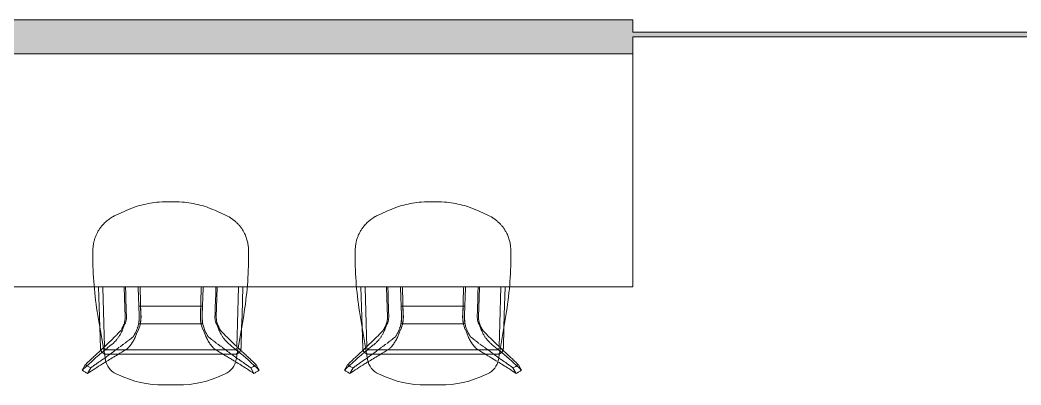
# Model space of a CAD drawing. Header units: inches. Extents: x 0 to 1865, y 0 to 1094.
# Drawn here: x 1399 to 1502.1, y 713.3 to 750.9 of the extents above; entities that cross this region are included whole.
import ezdxf

# ---------------------------------------------------------------- set-up
doc = ezdxf.new("R2010")
doc.units = ezdxf.units.IN
doc.header["$MEASUREMENT"] = 0
for name, color, linetype, lineweight in [('A-WALL-PATT', 111, 'Continuous', 13), ('I-FURN', 30, 'Continuous', 9), ('I-WALL', 2, 'Continuous', 13), ('Q-CASE', 31, 'Continuous', 9)]:
    doc.layers.add(name, color=color, linetype=linetype, lineweight=lineweight)

# ---------------------------------------------------------------- blocks, each defined once
blk = doc.blocks.new('HighTower_Nadia_Bob_BarStool - HighTower_Nadia_Bob_BarStool-7608263-Level 05 POWER _ SIGNAL')
at = {"layer": 'I-FURN'}
for p, q in [((-5.71, 8.28), (-4.74, 8.72)), ((4.74, 8.72), (5.71, 8.28)), ((-8.02, 4.22), (-8.01, 4.65)), ((8.01, 4.65), (8.02, 4.22)), ((-7.42, 0.93), (-7.33, -2.18)), ((-6.87, -2.86), (-6.98, 0.9)), ((-4.66, 0.93), (-4.63, 0.2)), ((-3.15, 0.77), (-3.16, 0.93)), ((-3.06, -2.01), (-3.15, 0.77)), ((3.15, 0.77), (3.06, -2.01)), ((3.16, 0.93), (3.15, 0.77)), ((4.63, 0.2), (4.66, 0.93)), ((6.99, 0.93), (6.87, -2.86)), ((7.34, -1.99), (7.42, 0.93)), ((-6.73, -6.58), (-7.51, -2.03)), ((-3.27, -1.08), (-3.24, -2.02)), ((-3.1, -1.08), (-3.27, -1.08)), ((-3.25, -2.04), (-3.25, -2.14)), ((-3.24, -2.04), (-3.24, -2.14)), ((-3.06, -2.01), (-3.1, -1.08)), ((3.09, -1.08), (-3.09, -1.08)), ((3.09, -1.08), (-3.09, -1.08)), ((3.1, -1.08), (3.06, -2.01)), ((3.27, -1.08), (3.1, -1.08)), ((3.24, -2.02), (3.27, -1.08)), ((3.24, -2.14), (3.24, -2.04)), ((3.25, -2.14), (3.25, -2.04)), ((7.51, -2.03), (6.73, -6.58)), ((7.3, -3.25), (7.34, -2.03)), ((-7.33, -2.21), (-7.3, -3.25)), ((-6.8, -5.24), (-6.87, -2.89)), ((-4.85, -3.02), (-4.94, -3.22)), ((-4.71, -2.91), (-4.88, -3.32)), ((-3.14, -2.9), (-3.3, -2.9)), ((-3.14, -2.9), (3.14, -2.9)), ((3.14, -2.9), (-3.14, -2.9)), ((3.14, -2.9), (3.22, -2.9)), ((3.3, -2.9), (3.14, -2.9)), ((3.22, -2.9), (3.3, -2.9)), ((4.88, -3.32), (4.71, -2.91)), ((4.94, -3.22), (4.85, -3.02)), ((6.87, -2.89), (6.8, -5.24)), ((-7.3, -3.25), (-7.24, -5.42)), ((-3.52, -3.59), (-3.63, -3.81)), ((-3.51, -3.92), (-3.33, -3.48)), ((3.33, -3.48), (3.51, -3.92)), ((3.63, -3.81), (3.52, -3.59)), ((7.24, -5.42), (7.3, -3.25)), ((-7.18, -5.66), (-7.17, -5.68)), ((-7.17, -5.68), (-7.16, -5.7)), ((-6.87, -5.97), (-6.84, -5.98)), ((-6.84, -5.98), (-6.82, -5.99)), ((-6.82, -5.99), (-6.8, -5.99)), ((-6.8, -5.35), (-6.8, -5.27)), ((-6.79, -5.46), (-6.79, -5.45)), ((-6.79, -5.47), (-6.79, -5.46)), ((-6.71, -5.56), (-6.72, -5.55)), ((-6.7, -5.56), (-6.71, -5.56)), ((-6.67, -5.58), (-6.68, -5.57)), ((-6.66, -5.58), (-6.67, -5.58)), ((-6.65, -5.58), (-6.66, -5.58)), ((-6.65, -5.58), (-6.65, -5.58)), ((-6.64, -5.58), (-6.65, -5.58)), ((-4.89, -5.58), (-6.61, -5.58)), ((-6.61, -6.02), (-5.47, -6.02)), ((-5.43, -6.02), (-5.38, -6.02)), ((-5.34, -6.02), (5.34, -6.02)), ((-4.64, -5.58), (-4.86, -5.58)), ((4.64, -5.58), (-4.64, -5.58)), ((4.86, -5.58), (4.64, -5.58)), ((6.11, -5.58), (4.89, -5.58)), ((5.38, -6.02), (5.43, -6.02)), ((5.47, -6.02), (6.09, -6.02)), ((6.61, -5.58), (6.12, -5.58)), ((6.12, -6.02), (6.61, -6.02)), ((6.61, -5.58), (6.61, -5.58)), ((6.62, -5.58), (6.61, -5.58)), ((6.61, -6.02), (6.64, -6.02)), ((6.64, -6.02), (6.66, -6.02)), ((6.67, -5.57), (6.67, -5.58)), ((6.74, -5.54), (6.73, -5.54)), ((6.78, -5.48), (6.77, -5.49)), ((6.78, -5.47), (6.78, -5.48)), ((6.78, -5.48), (6.78, -5.48)), ((6.79, -5.44), (6.79, -5.45)), ((6.79, -5.45), (6.79, -5.45)), ((6.8, -5.27), (6.8, -5.35)), ((6.8, -5.42), (6.8, -5.43)), ((7.02, -5.87), (7.04, -5.85)), ((7.04, -5.85), (7.06, -5.83)), ((-8.79, -7.12), (-9.12, -7.68)), ((9.12, -7.68), (8.79, -7.12)), ((-8.55, -8.01), (-8.23, -7.44)), ((-5.36, -8.17), (-5.61, -8.06)), ((5.61, -8.06), (5.36, -8.17)), ((8.23, -7.44), (8.55, -8.01)), ((0.72, -9.2), (-0.72, -9.2))]:
    blk.add_line(p, q, dxfattribs=at)
at = {"layer": 'I-FURN', "flags": 128}
for points in [[(-4.79, 0.93), (-4.75, -0.23), (-4.69, -2.19)], [(-4.63, 0.2), (-4.61, -0.49), (-4.59, -1.17)], [(-3.34, 0.9), (-3.34, 0.8), (-3.25, -2.02)], [(3.25, -2.02), (3.34, 0.8), (3.34, 0.9)], [(4.59, -1.17), (4.61, -0.49), (4.63, 0.2)], [(4.69, -2.19), (4.75, -0.23), (4.79, 0.93)], [(-4.59, -1.17), (-4.57, -1.62), (-4.56, -2.03)], [(-3.1, -1.08), (-3.18, -1.08), (-3.27, -1.08)], [(3.27, -1.08), (3.18, -1.08), (3.1, -1.08)], [(4.56, -2.03), (4.57, -1.62), (4.59, -1.17)], [(-3.3, -2.9), (-3.22, -2.9), (-3.14, -2.9)], [(-7.24, -5.42), (-7.23, -5.44), (-7.23, -5.47), (-7.23, -5.49), (-7.22, -5.52), (-7.22, -5.54), (-7.21, -5.56), (-7.21, -5.59), (-7.2, -5.61)], [(-7.2, -5.61), (-7.19, -5.63), (-7.18, -5.66)], [(-7.16, -5.7), (-7.14, -5.72), (-7.13, -5.75)], [(-7.13, -5.75), (-7.12, -5.77), (-7.1, -5.79), (-7.08, -5.8), (-7.07, -5.82), (-7.05, -5.84), (-7.03, -5.86), (-7.01, -5.88), (-6.99, -5.89), (-6.97, -5.91), (-6.95, -5.92), (-6.93, -5.93), (-6.91, -5.95), (-6.89, -5.96), (-6.87, -5.97)], [(-6.8, -5.41), (-6.8, -5.41), (-6.8, -5.4)], [(-6.79, -5.44), (-6.8, -5.43), (-6.8, -5.42), (-6.8, -5.41)], [(-6.8, -5.99), (-6.77, -6), (-6.75, -6.01), (-6.72, -6.01), (-6.7, -6.02), (-6.67, -6.02), (-6.65, -6.02), (-6.62, -6.02), (-6.61, -6.02)], [(-6.79, -5.45), (-6.79, -5.44), (-6.79, -5.44)], [(-6.78, -5.48), (-6.78, -5.47), (-6.79, -5.47)], [(-6.77, -5.5), (-6.77, -5.49), (-6.78, -5.49), (-6.78, -5.48)], [(-6.75, -5.52), (-6.75, -5.52), (-6.76, -5.51), (-6.76, -5.51), (-6.77, -5.5)], [(-6.74, -5.53), (-6.74, -5.53), (-6.75, -5.52)], [(-6.73, -5.54), (-6.73, -5.54), (-6.74, -5.53)], [(-6.72, -5.55), (-6.72, -5.55), (-6.73, -5.54)], [(-6.68, -5.57), (-6.68, -5.57), (-6.69, -5.57), (-6.7, -5.56), (-6.7, -5.56)], [(-6.61, -5.58), (-6.62, -5.58), (-6.63, -5.58), (-6.63, -5.58), (-6.64, -5.58)], [(-4.61, -5.56), (-4.59, -5.55), (-4.58, -5.55)], [(4.58, -5.55), (4.59, -5.55), (4.61, -5.56)], [(6.65, -5.58), (6.64, -5.58), (6.64, -5.58), (6.63, -5.58), (6.62, -5.58)], [(6.67, -5.58), (6.66, -5.58), (6.65, -5.58)], [(6.66, -6.02), (6.69, -6.02), (6.71, -6.01), (6.73, -6.01), (6.76, -6)], [(6.69, -5.57), (6.69, -5.57), (6.68, -5.57), (6.67, -5.57)], [(6.71, -5.56), (6.7, -5.56), (6.69, -5.57)], [(6.72, -5.55), (6.71, -5.55), (6.71, -5.56)], [(6.73, -5.54), (6.73, -5.55), (6.72, -5.55)], [(6.75, -5.52), (6.75, -5.53), (6.74, -5.53), (6.74, -5.54)], [(6.77, -5.49), (6.77, -5.5), (6.77, -5.5), (6.76, -5.51), (6.76, -5.51), (6.75, -5.52)], [(6.76, -6), (6.78, -6), (6.81, -5.99), (6.83, -5.98)], [(6.79, -5.45), (6.79, -5.46), (6.78, -5.47)], [(6.8, -5.43), (6.79, -5.43), (6.79, -5.44)], [(6.8, -5.4), (6.8, -5.41), (6.8, -5.42)], [(6.83, -5.98), (6.85, -5.97), (6.88, -5.96), (6.9, -5.95), (6.92, -5.94), (6.94, -5.93), (6.96, -5.91), (6.98, -5.9), (7, -5.88), (7.02, -5.87)], [(7.06, -5.83), (7.08, -5.81), (7.09, -5.8), (7.11, -5.78)], [(7.11, -5.78), (7.12, -5.76), (7.14, -5.74), (7.15, -5.71), (7.16, -5.69)], [(7.16, -5.69), (7.17, -5.67), (7.18, -5.65)], [(7.18, -5.65), (7.19, -5.62), (7.2, -5.6)], [(7.2, -5.6), (7.21, -5.58), (7.22, -5.55), (7.22, -5.53), (7.23, -5.5), (7.23, -5.48), (7.23, -5.45), (7.23, -5.43), (7.24, -5.42)]]:
    blk.add_lwpolyline(points, dxfattribs=at)
at = {"layer": 'I-FURN'}
for centre, radius, start, end in [((0, -10.15), 19.84, 86.5869, 93.4137), ((-4.76, -6.24), 2, 189.6506, 245), ((4.76, -6.24), 2, 295, 350.3494), ((-0.72, 1.8), 11, 245, 270), ((0.72, 1.8), 11, 270, 295)]:
    blk.add_arc(centre, radius, start, end, dxfattribs=at)
for centre, major_axis, start_param, end_param in [((-6.55, -2.14), (3.5, 0), 5.887338, 6.314349), ((6.55, -2.14), (3.5, 0), 3.110429, 3.53744), ((-6.55, -2.14), (2, 0), 5.887338, 6.160784), ((-6.55, -2.14), (2, 0), 6.160784, 6.318092), ((6.55, -2.14), (2, 0), 3.106686, 3.263994), ((6.55, -2.14), (2, 0), 3.263994, 3.53744)]:
    blk.add_ellipse(centre, major_axis=major_axis, ratio=0.998955, start_param=start_param, end_param=end_param, dxfattribs=at)
for points in [[(-4.74, 8.72), (-4.18, 8.98), (-3.02, 9.4), (-1.81, 9.61), (-1.18, 9.66)], [(1.18, 9.66), (1.81, 9.61), (3.02, 9.4), (4.18, 8.98), (4.74, 8.72)], [(-7.51, -2.03), (-7.68, -0.99), (-7.94, 1.08), (-8.02, 3.17), (-8.02, 4.22)], [(8.02, 4.22), (8.02, 3.17), (7.94, 1.08), (7.68, -0.99), (7.51, -2.03)], [(3.06, -2.03), (3.06, -2.17), (3.06, -2.32), (3.08, -2.46)], [(-4.69, -2.19), (-4.69, -2.34), (-4.71, -2.62), (-4.79, -2.89), (-4.85, -3.02)], [(-3.32, -2.97), (-3.33, -3.02), (-3.35, -3.07), (-3.36, -3.12)], [(-3.3, -2.88), (-3.31, -2.9), (-3.31, -2.92), (-3.32, -2.94)], [(-3.25, -2.52), (-3.26, -2.65), (-3.28, -2.77), (-3.3, -2.9)], [(-3.25, -2.14), (-3.24, -2.26), (-3.25, -2.37), (-3.25, -2.48)], [(-3.24, -2.14), (-3.24, -2.25), (-3.24, -2.37), (-3.25, -2.48)], [(-3.14, -2.9), (-3.12, -2.77), (-3.1, -2.64), (-3.08, -2.51)], [(3.08, -2.46), (3.08, -2.48), (3.08, -2.5), (3.08, -2.51)], [(3.08, -2.51), (3.1, -2.64), (3.12, -2.77), (3.14, -2.9)], [(3.25, -2.48), (3.24, -2.37), (3.24, -2.25), (3.24, -2.14)], [(3.25, -2.48), (3.25, -2.37), (3.24, -2.26), (3.25, -2.14)], [(3.3, -2.9), (3.28, -2.77), (3.26, -2.65), (3.25, -2.52)], [(3.36, -3.12), (3.35, -3.07), (3.33, -3.02), (3.32, -2.97)], [(4.85, -3.02), (4.79, -2.89), (4.71, -2.62), (4.69, -2.34), (4.69, -2.19)], [(-5.17, -3.63), (-5.3, -3.77), (-5.43, -3.91), (-5.56, -4.04)], [(-5.21, -4.03), (-5.16, -3.93), (-5.1, -3.83), (-5.05, -3.72)], [(-4.94, -3.22), (-4.98, -3.29), (-5.04, -3.42), (-5.12, -3.57), (-5.16, -3.62), (-5.17, -3.63)], [(-3.63, -3.81), (-3.66, -3.88), (-3.69, -3.94), (-3.73, -4)], [(-3.67, -4.3), (-3.64, -4.24), (-3.59, -4.11), (-3.54, -3.99), (-3.51, -3.92)], [(-3.43, -3.36), (-3.46, -3.44), (-3.49, -3.51), (-3.52, -3.59)], [(-3.36, -3.13), (-3.38, -3.21), (-3.41, -3.28), (-3.44, -3.36)], [(3.43, -3.36), (3.41, -3.28), (3.38, -3.21), (3.36, -3.13)], [(3.52, -3.59), (3.49, -3.51), (3.46, -3.44), (3.43, -3.36)], [(3.51, -3.92), (3.54, -3.99), (3.59, -4.11), (3.64, -4.24), (3.67, -4.3)], [(3.73, -4), (3.71, -3.97), (3.68, -3.91), (3.65, -3.84), (3.63, -3.81)], [(4.88, -3.32), (4.91, -3.39), (4.97, -3.52), (5.03, -3.66), (5.05, -3.72)], [(5.08, -3.49), (5.07, -3.47), (5.04, -3.41), (4.99, -3.32), (4.96, -3.25), (4.94, -3.22)], [(5.05, -3.72), (5.11, -3.84), (5.16, -3.94), (5.22, -4.04)], [(5.56, -4.04), (5.43, -3.91), (5.3, -3.77), (5.17, -3.63)], [(-6.39, -4.84), (-6.57, -5.02), (-6.75, -5.2), (-6.94, -5.37)], [(-5.94, -4.91), (-5.92, -4.9), (-5.87, -4.85), (-5.79, -4.77), (-5.74, -4.72)], [(-5.74, -4.72), (-5.7, -4.66), (-5.64, -4.61), (-5.58, -4.54)], [(-5.58, -4.54), (-5.52, -4.47), (-5.46, -4.4), (-5.4, -4.32)], [(-4.92, -5.04), (-5.02, -5.11), (-5.12, -5.19), (-5.22, -5.26)], [(-4.86, -5), (-4.87, -5), (-4.87, -5.01), (-4.88, -5.01)], [(-4.33, -4.6), (-4.47, -4.71), (-4.62, -4.82), (-4.76, -4.93)], [(-3.86, -4.22), (-4.01, -4.35), (-4.16, -4.47), (-4.32, -4.59)], [(-3.84, -4.2), (-3.85, -4.21), (-3.86, -4.22), (-3.86, -4.22)], [(-3.81, -4.15), (-3.82, -4.17), (-3.83, -4.19), (-3.84, -4.2)], [(3.67, -4.3), (3.74, -4.44), (3.8, -4.57), (3.87, -4.69)], [(3.84, -4.2), (3.83, -4.18), (3.82, -4.17), (3.81, -4.15)], [(3.86, -4.22), (3.86, -4.22), (3.85, -4.21), (3.84, -4.2)], [(4.32, -4.59), (4.16, -4.47), (4.01, -4.35), (3.86, -4.22)], [(4.76, -4.93), (4.62, -4.82), (4.47, -4.71), (4.33, -4.6)], [(5.22, -5.26), (5.09, -5.17), (4.96, -5.07), (4.83, -4.98)], [(5.4, -4.32), (5.46, -4.4), (5.52, -4.47), (5.58, -4.54)], [(5.58, -4.54), (5.64, -4.61), (5.75, -4.72), (5.87, -4.85), (5.92, -4.9), (5.94, -4.91)], [(6.39, -4.84), (6.3, -4.76), (6.21, -4.67), (6.12, -4.59)], [(6.74, -5.18), (6.62, -5.07), (6.5, -4.96), (6.39, -4.84)], [(6.2, -5.99), (6.18, -5.98), (6.17, -5.97), (6.15, -5.96)], [(6.66, -6.32), (6.5, -6.21), (6.35, -6.1), (6.2, -5.99)], [(6.94, -5.37), (6.87, -5.31), (6.8, -5.25), (6.74, -5.18)], [(-8.17, -6.52), (-8.27, -6.62), (-8.49, -6.81), (-8.69, -7.02), (-8.79, -7.12)], [(-8.75, -7.14), (-8.76, -7.13), (-8.78, -7.13), (-8.79, -7.12)], [(-8.65, -7.2), (-8.67, -7.19), (-8.69, -7.18), (-8.71, -7.16)], [(-7.92, -7.21), (-8.02, -7.29), (-8.13, -7.36), (-8.23, -7.44)], [(-7.61, -6.99), (-7.71, -7.06), (-7.82, -7.13), (-7.92, -7.21)], [(-6.66, -6.33), (-6.7, -6.35), (-6.73, -6.37), (-6.76, -6.4)], [(-6.64, -6.79), (-6.63, -6.78), (-6.61, -6.77), (-6.6, -6.76)], [(6.76, -6.4), (6.73, -6.37), (6.7, -6.35), (6.66, -6.33)], [(8.79, -7.12), (8.69, -7.02), (8.49, -6.81), (8.27, -6.62), (8.17, -6.52)], [(8.71, -7.16), (8.69, -7.18), (8.67, -7.19), (8.65, -7.2)], [(8.79, -7.12), (8.78, -7.13), (8.76, -7.13), (8.75, -7.14)], [(-9.12, -7.68), (-9.02, -7.74), (-8.84, -7.85), (-8.65, -7.96), (-8.55, -8.01)], [(8.51, -7.28), (8.42, -7.34), (8.33, -7.39), (8.23, -7.44)], [(8.63, -7.22), (8.59, -7.24), (8.55, -7.26), (8.51, -7.28)], [(8.55, -8.01), (8.65, -7.96), (8.84, -7.85), (9.02, -7.74), (9.12, -7.68)]]:
    blk.add_open_spline(points, degree=3, dxfattribs=at)
for points, knots in [([(-8.01, 4.65), (-8.01, 4.88), (-7.98, 5.22), (-7.89, 5.66), (-7.78, 5.99), (-7.66, 6.31), (-7.5, 6.61), (-7.32, 6.9), (-7.14, 7.14), (-6.97, 7.34), (-6.76, 7.56), (-6.48, 7.81), (-6.11, 8.07), (-5.84, 8.21), (-5.71, 8.28)], [-1, -1, -1, -1, -0.85, -0.775, -0.7, -0.625, -0.55, -0.475, -0.4, -0.35, -0.3, -0.2, -0.1, 0, 0, 0, 0]), ([(5.71, 8.28), (5.91, 8.18), (6.21, 8.01), (6.56, 7.74), (6.82, 7.51), (7.05, 7.26), (7.26, 7), (7.45, 6.71), (7.59, 6.44), (7.7, 6.2), (7.81, 5.92), (7.92, 5.55), (7.99, 5.11), (8.01, 4.81), (8.01, 4.65)], [-1, -1, -1, -1, -0.85, -0.775, -0.7, -0.625, -0.55, -0.475, -0.4, -0.35, -0.3, -0.2, -0.1, 0, 0, 0, 0]), ([(-3.08, -2.51), (-3.08, -2.5), (-3.06, -2.33), (-3.06, -2.17), (-3.06, -2.03)], [0.4396928, 0.4396928, 0.4396928, 0.4396928, 0.5, 0.9901493, 0.9901493, 0.9901493, 0.9901493]), ([(-3.25, -2.5), (-3.26, -2.55), (-3.27, -2.67), (-3.29, -2.8), (-3.3, -2.88)], [-0.760617, -0.760617, -0.760617, -0.760617, -0.6666667, -0.5, -0.5, -0.5, -0.5]), ([(3.32, -2.94), (3.3, -2.84), (3.27, -2.69), (3.26, -2.55), (3.26, -2.5)], [-0.540635, -0.540635, -0.540635, -0.540635, -0.3333333, -0.239383, -0.239383, -0.239383, -0.239383]), ([(-5.58, -4.06), (-5.71, -4.19), (-5.98, -4.45), (-6.25, -4.71), (-6.39, -4.84)], [-0.6521633, -0.6521633, -0.6521633, -0.6521633, -0.3333333, 0, 0, 0, 0]), ([(-5.38, -4.28), (-5.35, -4.25), (-5.3, -4.17), (-5.25, -4.09), (-5.22, -4.04)], [-0.6191538, -0.6191538, -0.6191538, -0.6191538, -0.5, -0.3333333, -0.3333333, -0.3333333, -0.3333333]), ([(-5.05, -3.72), (-5.03, -3.66), (-4.97, -3.52), (-4.91, -3.39), (-4.88, -3.32)], [-1, -1, -1, -1, -0.5, -0.0000047, -0.0000047, -0.0000047, -0.0000047]), ([(-3.73, -4.01), (-3.74, -4.04), (-3.77, -4.08), (-3.79, -4.12), (-3.8, -4.14)], [0.3428104, 0.3428104, 0.3428104, 0.3428104, 0.5, 0.6332801, 0.6332801, 0.6332801, 0.6332801]), ([(3.8, -4.14), (3.79, -4.12), (3.77, -4.08), (3.74, -4.04), (3.73, -4.01)], [0.3666421, 0.3666421, 0.3666421, 0.3666421, 0.5, 0.6571611, 0.6571611, 0.6571611, 0.6571611]), ([(5.17, -3.63), (5.16, -3.62), (5.13, -3.59), (5.09, -3.52), (5.08, -3.49)], [-1, -1, -1, -1, -0.6666667, -0.5, -0.5, -0.5, -0.5]), ([(5.22, -4.04), (5.25, -4.09), (5.3, -4.17), (5.35, -4.25), (5.38, -4.28)], [-0.6666667, -0.6666667, -0.6666667, -0.6666667, -0.5, -0.3808462, -0.3808462, -0.3808462, -0.3808462]), ([(6.11, -4.58), (6.07, -4.54), (5.89, -4.37), (5.71, -4.19), (5.58, -4.06)], [-0.7810985, -0.7810985, -0.7810985, -0.7810985, -0.6666667, -0.3478367, -0.3478367, -0.3478367, -0.3478367]), ([(-6.88, -5.7), (-6.79, -5.62), (-6.58, -5.44), (-6.27, -5.18), (-6.05, -5), (-5.94, -4.92)], [-0.2884139, -0.2884139, -0.2884139, -0.2884139, -0.2, -0.1, -0.0019687, -0.0019687, -0.0019687, -0.0019687]), ([(-4.58, -5.55), (-4.55, -5.53), (-4.5, -5.49), (-4.39, -5.38), (-4.32, -5.3), (-4.25, -5.23), (-4.2, -5.16), (-4.15, -5.1), (-4.11, -5.05), (-4.09, -5.03)], [0, 0, 0, 0, 0.2, 0.3, 0.4, 0.45, 0.5, 0.55, 0.6, 0.6, 0.6, 0.6]), ([(-4.09, -5.01), (-4.07, -4.99), (-4.04, -4.95), (-3.97, -4.84), (-3.84, -4.64), (-3.74, -4.44), (-3.67, -4.3)], [0.6077225, 0.6077225, 0.6077225, 0.6077225, 0.65, 0.7, 0.8, 1, 1, 1, 1]), ([(3.87, -4.69), (3.91, -4.76), (3.97, -4.84), (4.04, -4.95), (4.08, -5), (4.09, -5.03)], [0.2, 0.2, 0.2, 0.2, 0.3, 0.35, 0.4, 0.4, 0.4, 0.4]), ([(4.09, -5.03), (4.11, -5.05), (4.15, -5.1), (4.2, -5.16), (4.25, -5.23), (4.3, -5.28), (4.35, -5.33), (4.41, -5.4), (4.5, -5.49), (4.55, -5.53), (4.58, -5.55)], [0.4, 0.4, 0.4, 0.4, 0.45, 0.5, 0.55, 0.6, 0.65, 0.7, 0.8, 1, 1, 1, 1]), ([(5.94, -4.92), (6.16, -5.1), (6.47, -5.36), (6.79, -5.62), (6.89, -5.7)], [-0.9980313, -0.9980313, -0.9980313, -0.9980313, -0.8, -0.7115861, -0.7115861, -0.7115861, -0.7115861]), ([(-9.12, -7.68), (-8.92, -7.49), (-8.32, -6.92), (-7.57, -6.28), (-7.03, -5.82), (-6.92, -5.73)], [-1, -1, -1, -1, -0.8, -0.4, -0.3, -0.3, -0.3, -0.3]), ([(-6.94, -5.37), (-6.99, -5.42), (-7.16, -5.58), (-7.45, -5.85), (-7.81, -6.18), (-8.05, -6.41), (-8.17, -6.52)], [-0.6870106, -0.6870106, -0.6870106, -0.6870106, -0.6, -0.4, -0.2, 0, 0, 0, 0]), ([(-5.29, -5.31), (-5.44, -5.43), (-5.74, -5.66), (-6.2, -5.99), (-6.5, -6.21), (-6.66, -6.32)], [0, 0, 0, 0, 0.2, 0.4, 0.5975981, 0.5975981, 0.5975981, 0.5975981]), ([(-6.58, -6.75), (-6.21, -6.52), (-5.56, -6.13), (-4.89, -5.73), (-4.61, -5.56)], [0.5152054, 0.5152054, 0.5152054, 0.5152054, 0.8, 1, 1, 1, 1]), ([(4.61, -5.56), (4.75, -5.65), (5.03, -5.81), (5.57, -6.14), (6.09, -6.45), (6.47, -6.68), (6.58, -6.75)], [0, 0, 0, 0, 0.1, 0.2, 0.4, 0.4847946, 0.4847946, 0.4847946, 0.4847946]), ([(6.11, -5.93), (5.99, -5.84), (5.71, -5.64), (5.44, -5.43), (5.29, -5.31)], [0.6371556, 0.6371556, 0.6371556, 0.6371556, 0.8, 1, 1, 1, 1]), ([(6.92, -5.73), (7.25, -6), (8, -6.64), (8.73, -7.3), (9.12, -7.68)], [-0.7, -0.7, -0.7, -0.7, -0.4, 0, 0, 0, 0]), ([(8.17, -6.52), (8.05, -6.41), (7.81, -6.18), (7.45, -5.85), (7.16, -5.58), (6.99, -5.42), (6.94, -5.37)], [-1, -1, -1, -1, -0.8, -0.6, -0.4, -0.3129894, -0.3129894, -0.3129894, -0.3129894]), ([(-8.55, -8.01), (-8.07, -7.68), (-7.44, -7.28), (-6.79, -6.88), (-6.67, -6.8)], [0, 0, 0, 0, 0.4, 0.4944502, 0.4944502, 0.4944502, 0.4944502]), ([(-6.76, -6.4), (-6.88, -6.48), (-7.16, -6.68), (-7.44, -6.87), (-7.6, -6.98)], [0.6434338, 0.6434338, 0.6434338, 0.6434338, 0.8, 1, 1, 1, 1]), ([(6.67, -6.8), (7.05, -7.04), (7.69, -7.44), (8.31, -7.84), (8.55, -8.01)], [0.5055498, 0.5055498, 0.5055498, 0.5055498, 0.8, 1, 1, 1, 1]), ([(7.6, -6.98), (7.44, -6.87), (7.16, -6.68), (6.88, -6.48), (6.76, -6.4)], [0, 0, 0, 0, 0.2, 0.3565711, 0.3565711, 0.3565711, 0.3565711]), ([(8.23, -7.44), (8.13, -7.36), (7.92, -7.21), (7.71, -7.06), (7.61, -6.99)], [0, 0, 0, 0, 0.5, 0.9801934, 0.9801934, 0.9801934, 0.9801934]), ([(-8.23, -7.44), (-8.33, -7.39), (-8.46, -7.32), (-8.59, -7.24), (-8.63, -7.22)], [-1, -1, -1, -1, -0.5, -0.2996808, -0.2996808, -0.2996808, -0.2996808])]:
    blk.add_open_spline(points, degree=3, knots=knots, dxfattribs=at)
blk = doc.blocks.new('HighTower_Nadia_Bob_BarStool - HighTower_Nadia_Bob_BarStool-V9-Level 05 POWER _ SIGNAL')
at = {"layer": 'I-FURN'}
for p, q in [((-5.71, 8.28), (-4.74, 8.72)), ((4.74, 8.72), (5.71, 8.28)), ((-8.02, 4.22), (-8.01, 4.65)), ((8.01, 4.65), (8.02, 4.22)), ((-7.42, 0.93), (-7.33, -2.18)), ((-6.87, -2.86), (-6.98, 0.9)), ((-4.66, 0.93), (-4.63, 0.2)), ((-4.63, 0.2), (-4.61, -0.49)), ((3.15, 0.77), (3.06, -2.01)), ((3.16, 0.93), (3.15, 0.77)), ((4.61, -0.49), (4.63, 0.2)), ((4.63, 0.2), (4.66, 0.93)), ((6.99, 0.93), (6.87, -2.86)), ((7.34, -1.99), (7.42, 0.93)), ((-4.61, -0.49), (-4.59, -1.17)), ((4.59, -1.17), (4.61, -0.49)), ((-6.73, -6.58), (-7.51, -2.03)), ((-3.18, -1.08), (-3.27, -1.08)), ((-3.27, -1.08), (-3.24, -2.02)), ((-3.1, -1.08), (-3.27, -1.08)), ((-3.25, -2.04), (-3.25, -2.14)), ((-3.24, -2.04), (-3.24, -2.14)), ((-3.1, -1.08), (-3.18, -1.08)), ((-3.06, -2.01), (-3.1, -1.08)), ((3.09, -1.08), (-3.09, -1.08)), ((3.09, -1.08), (-3.09, -1.08)), ((3.1, -1.08), (3.06, -2.01)), ((3.27, -1.08), (3.1, -1.08)), ((3.24, -2.02), (3.27, -1.08)), ((3.24, -2.14), (3.24, -2.04)), ((3.25, -2.14), (3.25, -2.04)), ((7.51, -2.03), (6.73, -6.58)), ((7.3, -3.25), (7.34, -2.03)), ((-7.33, -2.21), (-7.3, -3.25)), ((-6.8, -5.24), (-6.87, -2.89)), ((-4.85, -3.02), (-4.94, -3.22)), ((-4.71, -2.91), (-4.88, -3.32)), ((-3.3, -2.9), (-3.22, -2.9)), ((-3.14, -2.9), (-3.3, -2.9)), ((-3.22, -2.9), (-3.14, -2.9)), ((-3.14, -2.9), (3.14, -2.9)), ((3.14, -2.9), (-3.14, -2.9)), ((3.3, -2.9), (3.14, -2.9)), ((4.88, -3.32), (4.71, -2.91)), ((4.94, -3.22), (4.85, -3.02)), ((6.87, -2.89), (6.8, -5.24)), ((-7.3, -3.25), (-7.24, -5.42)), ((-3.52, -3.59), (-3.63, -3.81)), ((-3.51, -3.92), (-3.33, -3.48)), ((3.33, -3.48), (3.51, -3.92)), ((3.63, -3.81), (3.52, -3.59)), ((7.24, -5.42), (7.3, -3.25)), ((-7.18, -5.66), (-7.17, -5.68)), ((-7.17, -5.68), (-7.16, -5.7)), ((-6.87, -5.97), (-6.84, -5.98)), ((-6.84, -5.98), (-6.82, -5.99)), ((-6.8, -5.35), (-6.8, -5.27)), ((-6.79, -5.44), (-6.79, -5.44)), ((-6.79, -5.45), (-6.79, -5.44)), ((-6.79, -5.46), (-6.79, -5.45)), ((-6.79, -5.47), (-6.79, -5.46)), ((-6.71, -5.56), (-6.72, -5.55)), ((-6.65, -5.58), (-6.66, -5.58)), ((-4.89, -5.58), (-6.61, -5.58)), ((-6.61, -6.02), (-5.47, -6.02)), ((-5.43, -6.02), (-5.38, -6.02)), ((-5.34, -6.02), (5.34, -6.02)), ((-4.64, -5.58), (-4.86, -5.58)), ((-3.47, -5.58), (-4.64, -5.58)), ((4.64, -5.58), (-3.43, -5.58)), ((4.86, -5.58), (4.64, -5.58)), ((6.61, -5.58), (4.89, -5.58)), ((5.38, -6.02), (5.43, -6.02)), ((5.47, -6.02), (6.61, -6.02)), ((6.61, -5.58), (6.61, -5.58)), ((6.74, -5.54), (6.73, -5.54)), ((6.8, -5.43), (6.79, -5.43)), ((6.8, -5.27), (6.8, -5.35)), ((7.02, -5.87), (7.04, -5.85)), ((7.04, -5.85), (7.06, -5.83)), ((-8.79, -7.12), (-9.12, -7.68)), ((9.12, -7.68), (8.79, -7.12)), ((-8.55, -8.01), (-8.23, -7.44)), ((-5.36, -8.17), (-5.61, -8.06)), ((5.61, -8.06), (5.36, -8.17)), ((8.23, -7.44), (8.55, -8.01)), ((0.72, -9.2), (-0.72, -9.2))]:
    blk.add_line(p, q, dxfattribs=at)
at = {"layer": 'I-FURN', "flags": 128}
for points in [[(-4.79, 0.93), (-4.75, -0.23), (-4.69, -2.19)], [(-3.34, 0.9), (-3.34, 0.8), (-3.25, -2.02)], [(-3.06, -2.01), (-3.15, 0.77), (-3.16, 0.93)], [(3.25, -2.02), (3.34, 0.8), (3.34, 0.9)], [(4.69, -2.19), (4.75, -0.23), (4.79, 0.93)], [(-4.59, -1.17), (-4.57, -1.62), (-4.56, -2.03)], [(3.27, -1.08), (3.18, -1.08), (3.1, -1.08)], [(4.56, -2.03), (4.57, -1.62), (4.59, -1.17)], [(3.14, -2.9), (3.22, -2.9), (3.3, -2.9)], [(-7.24, -5.42), (-7.23, -5.44), (-7.23, -5.47), (-7.23, -5.49), (-7.22, -5.52), (-7.22, -5.54), (-7.21, -5.56), (-7.21, -5.59), (-7.2, -5.61)], [(-7.2, -5.61), (-7.19, -5.63), (-7.18, -5.66)], [(-7.16, -5.7), (-7.14, -5.72), (-7.13, -5.75)], [(-7.13, -5.75), (-7.12, -5.77), (-7.1, -5.79), (-7.08, -5.8), (-7.07, -5.82), (-7.05, -5.84), (-7.03, -5.86), (-7.01, -5.88), (-6.99, -5.89), (-6.97, -5.91), (-6.95, -5.92), (-6.93, -5.93), (-6.91, -5.95), (-6.89, -5.96), (-6.87, -5.97)], [(-6.82, -5.99), (-6.8, -5.99), (-6.77, -6)], [(-6.8, -5.41), (-6.8, -5.41), (-6.8, -5.4)], [(-6.79, -5.44), (-6.8, -5.43), (-6.8, -5.42), (-6.8, -5.41)], [(-6.75, -5.52), (-6.76, -5.51), (-6.76, -5.51), (-6.77, -5.5), (-6.77, -5.49), (-6.78, -5.49), (-6.78, -5.48), (-6.78, -5.47), (-6.79, -5.47)], [(-6.77, -6), (-6.75, -6.01), (-6.72, -6.01)], [(-6.74, -5.53), (-6.75, -5.52), (-6.75, -5.52)], [(-6.72, -5.55), (-6.72, -5.55), (-6.73, -5.54), (-6.73, -5.54), (-6.74, -5.53), (-6.74, -5.53)], [(-6.72, -6.01), (-6.7, -6.02), (-6.67, -6.02), (-6.65, -6.02)], [(-6.66, -5.58), (-6.67, -5.58), (-6.68, -5.57), (-6.68, -5.57), (-6.69, -5.57), (-6.7, -5.56), (-6.7, -5.56), (-6.71, -5.56)], [(-6.64, -5.58), (-6.65, -5.58), (-6.65, -5.58)], [(-6.65, -6.02), (-6.62, -6.02), (-6.61, -6.02)], [(-6.63, -5.58), (-6.63, -5.58), (-6.64, -5.58)], [(-6.61, -5.58), (-6.62, -5.58), (-6.63, -5.58)], [(-4.61, -5.56), (-4.59, -5.55), (-4.58, -5.55)], [(4.58, -5.55), (4.59, -5.55), (4.61, -5.56)], [(6.69, -5.57), (6.68, -5.57), (6.67, -5.57), (6.67, -5.58), (6.66, -5.58), (6.65, -5.58), (6.64, -5.58), (6.64, -5.58), (6.63, -5.58), (6.62, -5.58), (6.61, -5.58)], [(6.61, -6.02), (6.64, -6.02), (6.66, -6.02)], [(6.66, -6.02), (6.69, -6.02), (6.71, -6.01), (6.73, -6.01), (6.76, -6), (6.78, -6), (6.81, -5.99), (6.83, -5.98)], [(6.71, -5.56), (6.7, -5.56), (6.69, -5.57), (6.69, -5.57)], [(6.72, -5.55), (6.71, -5.55), (6.71, -5.56)], [(6.73, -5.54), (6.73, -5.55), (6.72, -5.55)], [(6.75, -5.52), (6.75, -5.53), (6.74, -5.53), (6.74, -5.54)], [(6.76, -5.51), (6.76, -5.51), (6.75, -5.52)], [(6.77, -5.5), (6.77, -5.5), (6.76, -5.51)], [(6.78, -5.47), (6.78, -5.48), (6.78, -5.48), (6.77, -5.49), (6.77, -5.5)], [(6.79, -5.45), (6.79, -5.46), (6.78, -5.47)], [(6.79, -5.43), (6.79, -5.44), (6.79, -5.45), (6.79, -5.45)], [(6.8, -5.4), (6.8, -5.41), (6.8, -5.42), (6.8, -5.43)], [(6.83, -5.98), (6.85, -5.97), (6.88, -5.96), (6.9, -5.95), (6.92, -5.94), (6.94, -5.93), (6.96, -5.91), (6.98, -5.9), (7, -5.88), (7.02, -5.87)], [(7.06, -5.83), (7.08, -5.81), (7.09, -5.8), (7.11, -5.78)], [(7.11, -5.78), (7.12, -5.76), (7.14, -5.74), (7.15, -5.71), (7.16, -5.69)], [(7.16, -5.69), (7.17, -5.67), (7.18, -5.65)], [(7.18, -5.65), (7.19, -5.62), (7.2, -5.6)], [(7.2, -5.6), (7.21, -5.58), (7.22, -5.55), (7.22, -5.53), (7.23, -5.5), (7.23, -5.48), (7.23, -5.45), (7.23, -5.43), (7.24, -5.42)]]:
    blk.add_lwpolyline(points, dxfattribs=at)
at = {"layer": 'I-FURN'}
for centre, radius, start, end in [((0, -10.15), 19.84, 86.5869, 93.4137), ((-4.76, -6.24), 2, 189.6506, 245), ((4.76, -6.24), 2, 295, 350.3494), ((-0.72, 1.8), 11, 245, 270), ((0.72, 1.8), 11, 270, 295)]:
    blk.add_arc(centre, radius, start, end, dxfattribs=at)
for centre, major_axis, start_param, end_param in [((-6.55, -2.14), (3.5, 0), 5.887338, 6.314349), ((6.55, -2.14), (3.5, 0), 3.110429, 3.53744), ((-6.55, -2.14), (2, 0), 5.887338, 6.160784), ((-6.55, -2.14), (2, 0), 6.160784, 6.318092), ((6.55, -2.14), (2, 0), 3.106686, 3.18534), ((6.55, -2.14), (2, 0), 3.18534, 3.263994), ((6.55, -2.14), (2, 0), 3.263994, 3.53744)]:
    blk.add_ellipse(centre, major_axis=major_axis, ratio=0.998955, start_param=start_param, end_param=end_param, dxfattribs=at)
for points in [[(-4.74, 8.72), (-4.18, 8.98), (-3.02, 9.4), (-1.81, 9.61), (-1.18, 9.66)], [(1.18, 9.66), (1.81, 9.61), (3.02, 9.4), (4.18, 8.98), (4.74, 8.72)], [(-7.51, -2.03), (-7.68, -0.99), (-7.94, 1.08), (-8.02, 3.17), (-8.02, 4.22)], [(8.02, 4.22), (8.02, 3.17), (7.94, 1.08), (7.68, -0.99), (7.51, -2.03)], [(-4.69, -2.19), (-4.69, -2.34), (-4.71, -2.62), (-4.79, -2.89), (-4.85, -3.02)], [(-3.32, -2.97), (-3.33, -3.02), (-3.35, -3.07), (-3.36, -3.12)], [(-3.25, -2.52), (-3.26, -2.65), (-3.28, -2.77), (-3.3, -2.9)], [(-3.25, -2.14), (-3.24, -2.26), (-3.25, -2.37), (-3.25, -2.48)], [(-3.24, -2.14), (-3.24, -2.25), (-3.24, -2.37), (-3.25, -2.48)], [(-3.14, -2.9), (-3.12, -2.77), (-3.1, -2.64), (-3.08, -2.51)], [(3.08, -2.51), (3.1, -2.64), (3.12, -2.77), (3.14, -2.9)], [(3.25, -2.48), (3.24, -2.37), (3.24, -2.25), (3.24, -2.14)], [(3.25, -2.48), (3.25, -2.37), (3.24, -2.26), (3.25, -2.14)], [(3.3, -2.9), (3.28, -2.77), (3.26, -2.65), (3.25, -2.52)], [(3.32, -2.94), (3.31, -2.92), (3.31, -2.9), (3.3, -2.88)], [(3.36, -3.12), (3.35, -3.07), (3.33, -3.02), (3.32, -2.97)], [(4.72, -2.62), (4.7, -2.48), (4.69, -2.34), (4.69, -2.19)], [(4.85, -3.02), (4.79, -2.89), (4.75, -2.76), (4.72, -2.62)], [(-5.17, -3.63), (-5.3, -3.77), (-5.43, -3.91), (-5.56, -4.04)], [(-5.21, -4.03), (-5.16, -3.93), (-5.1, -3.83), (-5.05, -3.72)], [(-4.94, -3.22), (-4.98, -3.29), (-5.04, -3.42), (-5.12, -3.57), (-5.16, -3.62), (-5.17, -3.63)], [(-3.68, -3.91), (-3.69, -3.94), (-3.71, -3.97), (-3.73, -4)], [(-3.63, -3.81), (-3.65, -3.84), (-3.66, -3.88), (-3.68, -3.91)], [(-3.67, -4.3), (-3.64, -4.24), (-3.59, -4.11), (-3.54, -3.99), (-3.51, -3.92)], [(-3.43, -3.36), (-3.46, -3.44), (-3.49, -3.51), (-3.52, -3.59)], [(-3.36, -3.13), (-3.38, -3.21), (-3.41, -3.28), (-3.44, -3.36)], [(3.43, -3.36), (3.41, -3.28), (3.38, -3.21), (3.36, -3.13)], [(3.52, -3.59), (3.49, -3.51), (3.46, -3.44), (3.43, -3.36)], [(3.51, -3.92), (3.54, -3.99), (3.59, -4.11), (3.64, -4.24), (3.67, -4.3)], [(3.73, -4), (3.71, -3.97), (3.68, -3.91), (3.65, -3.84), (3.63, -3.81)], [(4.88, -3.32), (4.91, -3.39), (4.97, -3.52), (5.03, -3.66), (5.05, -3.72)], [(5.17, -3.63), (5.16, -3.63), (5.16, -3.62), (5.15, -3.61)], [(5.56, -4.04), (5.43, -3.91), (5.3, -3.77), (5.17, -3.63)], [(-6.39, -4.84), (-6.57, -5.02), (-6.75, -5.2), (-6.94, -5.37)], [(-5.94, -4.91), (-5.92, -4.9), (-5.87, -4.85), (-5.75, -4.72), (-5.64, -4.61), (-5.58, -4.54)], [(-5.58, -4.54), (-5.52, -4.47), (-5.46, -4.4), (-5.4, -4.32)], [(-4.92, -5.04), (-5.02, -5.11), (-5.12, -5.19), (-5.22, -5.26)], [(-4.83, -4.98), (-4.85, -4.99), (-4.86, -5), (-4.88, -5.01)], [(-4.33, -4.6), (-4.47, -4.71), (-4.62, -4.82), (-4.76, -4.93)], [(-3.86, -4.22), (-4.01, -4.35), (-4.16, -4.47), (-4.32, -4.59)], [(-3.84, -4.2), (-3.85, -4.21), (-3.86, -4.22), (-3.86, -4.22)], [(-3.81, -4.15), (-3.82, -4.17), (-3.83, -4.19), (-3.84, -4.2)], [(3.67, -4.3), (3.74, -4.44), (3.8, -4.57), (3.87, -4.69)], [(3.84, -4.2), (3.83, -4.18), (3.82, -4.17), (3.81, -4.15)], [(3.86, -4.22), (3.86, -4.22), (3.85, -4.21), (3.84, -4.2)], [(4.32, -4.59), (4.16, -4.47), (4.01, -4.35), (3.86, -4.22)], [(4.76, -4.93), (4.62, -4.82), (4.47, -4.71), (4.33, -4.6)], [(4.88, -5.01), (4.86, -5), (4.85, -4.99), (4.83, -4.98)], [(5.22, -5.26), (5.12, -5.19), (5.02, -5.11), (4.92, -5.04)], [(5.4, -4.32), (5.46, -4.4), (5.52, -4.47), (5.58, -4.54)], [(5.58, -4.54), (5.64, -4.61), (5.75, -4.72), (5.87, -4.85), (5.92, -4.9), (5.94, -4.91)], [(6.74, -5.18), (6.62, -5.07), (6.5, -4.96), (6.39, -4.84)], [(-7.09, -5.52), (-7.1, -5.53), (-7.11, -5.54), (-7.13, -5.55)], [(-6.94, -5.37), (-6.99, -5.42), (-7.04, -5.47), (-7.09, -5.52)], [(-6.88, -5.7), (-6.79, -5.62), (-6.69, -5.54), (-6.59, -5.46)], [(4.61, -5.56), (4.75, -5.65), (5.03, -5.81), (5.44, -6.06), (5.71, -6.22), (5.84, -6.3)], [(6.94, -5.37), (6.87, -5.31), (6.8, -5.25), (6.74, -5.18)], [(-8.17, -6.52), (-8.27, -6.62), (-8.49, -6.81), (-8.69, -7.02), (-8.79, -7.12)], [(-8.75, -7.14), (-8.76, -7.13), (-8.78, -7.13), (-8.79, -7.12)], [(-8.65, -7.2), (-8.67, -7.19), (-8.69, -7.18), (-8.71, -7.16)], [(-6.66, -6.33), (-6.7, -6.35), (-6.73, -6.37), (-6.76, -6.4)], [(-6.64, -6.79), (-6.63, -6.78), (-6.61, -6.77), (-6.6, -6.76)], [(6.76, -6.4), (6.73, -6.37), (6.7, -6.35), (6.66, -6.33)], [(8.79, -7.12), (8.69, -7.02), (8.49, -6.81), (8.27, -6.62), (8.17, -6.52)], [(8.71, -7.16), (8.69, -7.18), (8.67, -7.19), (8.65, -7.2)], [(8.79, -7.12), (8.78, -7.13), (8.76, -7.13), (8.75, -7.14)], [(-9.12, -7.68), (-9.02, -7.74), (-8.84, -7.85), (-8.65, -7.96), (-8.55, -8.01)], [(-8.51, -7.28), (-8.55, -7.26), (-8.59, -7.24), (-8.63, -7.22)], [(-8.23, -7.44), (-8.33, -7.39), (-8.42, -7.34), (-8.51, -7.28)], [(8.55, -8.01), (8.65, -7.96), (8.84, -7.85), (9.02, -7.74), (9.12, -7.68)]]:
    blk.add_open_spline(points, degree=3, dxfattribs=at)
for points, knots in [([(-8.01, 4.65), (-8.01, 4.88), (-7.98, 5.22), (-7.89, 5.66), (-7.78, 5.99), (-7.66, 6.31), (-7.5, 6.61), (-7.32, 6.9), (-7.14, 7.14), (-6.97, 7.34), (-6.76, 7.56), (-6.48, 7.81), (-6.11, 8.07), (-5.84, 8.21), (-5.71, 8.28)], [-1, -1, -1, -1, -0.85, -0.775, -0.7, -0.625, -0.55, -0.475, -0.4, -0.35, -0.3, -0.2, -0.1, 0, 0, 0, 0]), ([(5.71, 8.28), (5.91, 8.18), (6.21, 8.01), (6.56, 7.74), (6.82, 7.51), (7.05, 7.26), (7.26, 7), (7.45, 6.71), (7.59, 6.44), (7.7, 6.2), (7.81, 5.92), (7.92, 5.55), (7.99, 5.11), (8.01, 4.81), (8.01, 4.65)], [-1, -1, -1, -1, -0.85, -0.775, -0.7, -0.625, -0.55, -0.475, -0.4, -0.35, -0.3, -0.2, -0.1, 0, 0, 0, 0]), ([(-3.08, -2.51), (-3.08, -2.5), (-3.06, -2.33), (-3.06, -2.17), (-3.06, -2.03)], [0.4396928, 0.4396928, 0.4396928, 0.4396928, 0.5, 0.9901493, 0.9901493, 0.9901493, 0.9901493]), ([(3.06, -2.03), (3.06, -2.17), (3.06, -2.34), (3.08, -2.5), (3.08, -2.51)], [0.0098507, 0.0098507, 0.0098507, 0.0098507, 0.5, 0.5603072, 0.5603072, 0.5603072, 0.5603072]), ([(-3.25, -2.5), (-3.26, -2.55), (-3.27, -2.69), (-3.29, -2.84), (-3.31, -2.94)], [-0.760617, -0.760617, -0.760617, -0.760617, -0.6666667, -0.459365, -0.459365, -0.459365, -0.459365]), ([(3.3, -2.88), (3.29, -2.8), (3.27, -2.67), (3.26, -2.55), (3.26, -2.5)], [-0.5, -0.5, -0.5, -0.5, -0.3333333, -0.239383, -0.239383, -0.239383, -0.239383]), ([(-5.58, -4.06), (-5.71, -4.19), (-5.98, -4.45), (-6.25, -4.71), (-6.39, -4.84)], [-0.6521633, -0.6521633, -0.6521633, -0.6521633, -0.3333333, 0, 0, 0, 0]), ([(-5.38, -4.28), (-5.35, -4.25), (-5.3, -4.17), (-5.25, -4.09), (-5.22, -4.04)], [-0.6191538, -0.6191538, -0.6191538, -0.6191538, -0.5, -0.3333333, -0.3333333, -0.3333333, -0.3333333]), ([(-5.05, -3.72), (-5.03, -3.66), (-4.97, -3.52), (-4.91, -3.39), (-4.88, -3.32)], [-1, -1, -1, -1, -0.5, -0.0000047, -0.0000047, -0.0000047, -0.0000047]), ([(-3.73, -4.01), (-3.74, -4.04), (-3.77, -4.08), (-3.79, -4.12), (-3.8, -4.14)], [0.3428104, 0.3428104, 0.3428104, 0.3428104, 0.5, 0.6332801, 0.6332801, 0.6332801, 0.6332801]), ([(3.8, -4.14), (3.79, -4.12), (3.77, -4.08), (3.74, -4.04), (3.73, -4.01)], [0.3666421, 0.3666421, 0.3666421, 0.3666421, 0.5, 0.6571611, 0.6571611, 0.6571611, 0.6571611]), ([(5.15, -3.61), (5.14, -3.6), (5.11, -3.55), (5.05, -3.44), (4.99, -3.32), (4.96, -3.25), (4.94, -3.22)], [-0.8333333, -0.8333333, -0.8333333, -0.8333333, -0.6666667, -0.3333333, -0.1666667, 0, 0, 0, 0]), ([(5.05, -3.72), (5.11, -3.84), (5.19, -4), (5.3, -4.17), (5.35, -4.25), (5.38, -4.28)], [-1, -1, -1, -1, -0.6666667, -0.5, -0.3808462, -0.3808462, -0.3808462, -0.3808462]), ([(6.39, -4.84), (6.25, -4.71), (5.98, -4.45), (5.71, -4.19), (5.58, -4.06)], [-1, -1, -1, -1, -0.6666667, -0.3478367, -0.3478367, -0.3478367, -0.3478367]), ([(-6.59, -5.46), (-6.48, -5.36), (-6.27, -5.18), (-6.05, -5), (-5.94, -4.92)], [-0.2, -0.2, -0.2, -0.2, -0.1, -0.0019687, -0.0019687, -0.0019687, -0.0019687]), ([(-4.58, -5.55), (-4.55, -5.53), (-4.5, -5.49), (-4.39, -5.38), (-4.32, -5.3), (-4.25, -5.23), (-4.2, -5.16), (-4.15, -5.1), (-4.11, -5.05), (-4.09, -5.02), (-4.09, -5.01)], [0, 0, 0, 0, 0.2, 0.3, 0.4, 0.45, 0.5, 0.55, 0.6, 0.6071643, 0.6071643, 0.6071643, 0.6071643]), ([(-4.09, -5.01), (-4.07, -4.99), (-4.04, -4.95), (-3.97, -4.84), (-3.84, -4.64), (-3.74, -4.44), (-3.67, -4.3)], [0.6077225, 0.6077225, 0.6077225, 0.6077225, 0.65, 0.7, 0.8, 1, 1, 1, 1]), ([(3.87, -4.69), (3.91, -4.76), (3.97, -4.84), (4.04, -4.95), (4.09, -5.03), (4.15, -5.1), (4.2, -5.16), (4.25, -5.23), (4.3, -5.28), (4.35, -5.33), (4.41, -5.4), (4.5, -5.49), (4.55, -5.53), (4.58, -5.55)], [0.2, 0.2, 0.2, 0.2, 0.3, 0.35, 0.4, 0.45, 0.5, 0.55, 0.6, 0.65, 0.7, 0.8, 1, 1, 1, 1]), ([(5.94, -4.92), (6.16, -5.1), (6.47, -5.36), (6.79, -5.62), (6.89, -5.7)], [-0.9980313, -0.9980313, -0.9980313, -0.9980313, -0.8, -0.7115861, -0.7115861, -0.7115861, -0.7115861]), ([(-9.12, -7.68), (-8.92, -7.49), (-8.32, -6.92), (-7.57, -6.28), (-7.03, -5.82), (-6.92, -5.73)], [-1, -1, -1, -1, -0.8, -0.4, -0.3, -0.3, -0.3, -0.3]), ([(-7.13, -5.55), (-7.23, -5.65), (-7.46, -5.86), (-7.81, -6.18), (-8.05, -6.41), (-8.17, -6.52)], [-0.580354, -0.580354, -0.580354, -0.580354, -0.4, -0.2, 0, 0, 0, 0]), ([(-5.29, -5.31), (-5.44, -5.43), (-5.74, -5.66), (-6.2, -5.99), (-6.5, -6.21), (-6.66, -6.32)], [0, 0, 0, 0, 0.2, 0.4, 0.5975981, 0.5975981, 0.5975981, 0.5975981]), ([(-6.58, -6.75), (-6.21, -6.52), (-5.56, -6.13), (-4.89, -5.73), (-4.61, -5.56)], [0.5152054, 0.5152054, 0.5152054, 0.5152054, 0.8, 1, 1, 1, 1]), ([(6.66, -6.32), (6.5, -6.21), (6.2, -5.99), (5.74, -5.66), (5.44, -5.43), (5.29, -5.31)], [0.4024025, 0.4024025, 0.4024025, 0.4024025, 0.6, 0.8, 1, 1, 1, 1]), ([(6.92, -5.73), (7.25, -6), (8, -6.64), (8.73, -7.3), (9.12, -7.68)], [-0.7, -0.7, -0.7, -0.7, -0.4, 0, 0, 0, 0]), ([(8.17, -6.52), (8.05, -6.41), (7.81, -6.18), (7.45, -5.85), (7.16, -5.58), (6.99, -5.42), (6.94, -5.37)], [-1, -1, -1, -1, -0.8, -0.6, -0.4, -0.3129894, -0.3129894, -0.3129894, -0.3129894]), ([(-8.55, -8.01), (-8.07, -7.68), (-7.44, -7.28), (-6.79, -6.88), (-6.67, -6.8)], [0, 0, 0, 0, 0.4, 0.4944502, 0.4944502, 0.4944502, 0.4944502]), ([(-7.61, -6.99), (-7.71, -7.06), (-7.92, -7.21), (-8.13, -7.36), (-8.23, -7.44)], [0.0198066, 0.0198066, 0.0198066, 0.0198066, 0.5, 1, 1, 1, 1]), ([(-6.76, -6.4), (-6.88, -6.48), (-7.16, -6.68), (-7.44, -6.87), (-7.6, -6.98)], [0.6434338, 0.6434338, 0.6434338, 0.6434338, 0.8, 1, 1, 1, 1]), ([(5.84, -6.3), (5.98, -6.38), (6.23, -6.53), (6.47, -6.68), (6.59, -6.75)], [0.3, 0.3, 0.3, 0.3, 0.4, 0.4847946, 0.4847946, 0.4847946, 0.4847946]), ([(6.67, -6.8), (7.05, -7.04), (7.69, -7.44), (8.31, -7.84), (8.55, -8.01)], [0.5055498, 0.5055498, 0.5055498, 0.5055498, 0.8, 1, 1, 1, 1]), ([(7.6, -6.98), (7.44, -6.87), (7.16, -6.68), (6.88, -6.48), (6.76, -6.4)], [0, 0, 0, 0, 0.2, 0.3565711, 0.3565711, 0.3565711, 0.3565711]), ([(8.23, -7.44), (8.13, -7.36), (7.92, -7.21), (7.71, -7.06), (7.61, -6.99)], [0, 0, 0, 0, 0.5, 0.9801934, 0.9801934, 0.9801934, 0.9801934]), ([(8.63, -7.22), (8.59, -7.24), (8.46, -7.32), (8.33, -7.39), (8.23, -7.44)], [-0.7003192, -0.7003192, -0.7003192, -0.7003192, -0.5, 0, 0, 0, 0])]:
    blk.add_open_spline(points, degree=3, knots=knots, dxfattribs=at)
blk = doc.blocks.new('Casework 5 - Casework 5-7851681-Level 05 POWER _ SIGNAL')
at = {"layer": 'Q-CASE'}
for p, q in [((1462.13, 723.43), (1462.13, 747.43)), ((1369.12, 723.43), (1381.69, 723.43)), ((1381.69, 723.43), (1397.44, 723.43)), ((1397.44, 723.43), (1406.69, 723.43)), ((1406.69, 723.43), (1422.44, 723.43)), ((1422.44, 723.43), (1433.69, 723.43)), ((1433.69, 723.43), (1449.44, 723.43)), ((1449.44, 723.43), (1462.13, 723.43))]:
    blk.add_line(p, q, dxfattribs=at)

msp = doc.modelspace()

# ---------------------------------------------------------------- hatches: boundary and pattern name
at = {"layer": 'A-WALL-PATT', "lineweight": 9}
msp.add_hatch(color=7, dxfattribs=at).paths.add_polyline_path([(1425.73, 747.43), (1462.13, 747.43), (1462.13, 750.93), (963.56, 750.93), (963.56, 747.43), (1396.46, 747.43)], flags=0)
h = msp.add_hatch(color=7, dxfattribs=at)
h.paths.add_polyline_path([(1576.06, 749.18), (1653.98, 749.18), (1653.98, 749.68), (1576.06, 749.68)], flags=0)
h.paths.add_polyline_path([(1462.13, 749.18), (1540.06, 749.18), (1540.06, 749.68), (1462.13, 749.68)], flags=0)

# ---------------------------------------------------------------- linework, layer by layer
at = {"layer": 'I-WALL', "color": 8, "lineweight": 20}
for p, q in [((1462.13, 750.93), (962.94, 750.93)), ((1462.13, 749.68), (1462.13, 750.93)), ((1540.06, 749.68), (1462.13, 749.68)), ((1462.13, 749.18), (1540.06, 749.18)), ((1462.13, 747.43), (1462.13, 749.18)), ((1369.12, 747.43), (1462.13, 747.43))]:
    msp.add_line(p, q, dxfattribs=at)

# ---------------------------------------------------------------- block references
at = {"layer": 'I-FURN'}
for name, p in [('HighTower_Nadia_Bob_BarStool - HighTower_Nadia_Bob_BarStool-V9-Level 05 POWER _ SIGNAL', (1414.56, 722.5)), ('HighTower_Nadia_Bob_BarStool - HighTower_Nadia_Bob_BarStool-7608263-Level 05 POWER _ SIGNAL', (1441.56, 722.5))]:
    msp.add_blockref(name, p, dxfattribs=at)
at = {"layer": 'Q-CASE'}
msp.add_blockref('Casework 5 - Casework 5-7851681-Level 05 POWER _ SIGNAL', (0, 0), dxfattribs=at)

doc.saveas('drawing.dxf')
